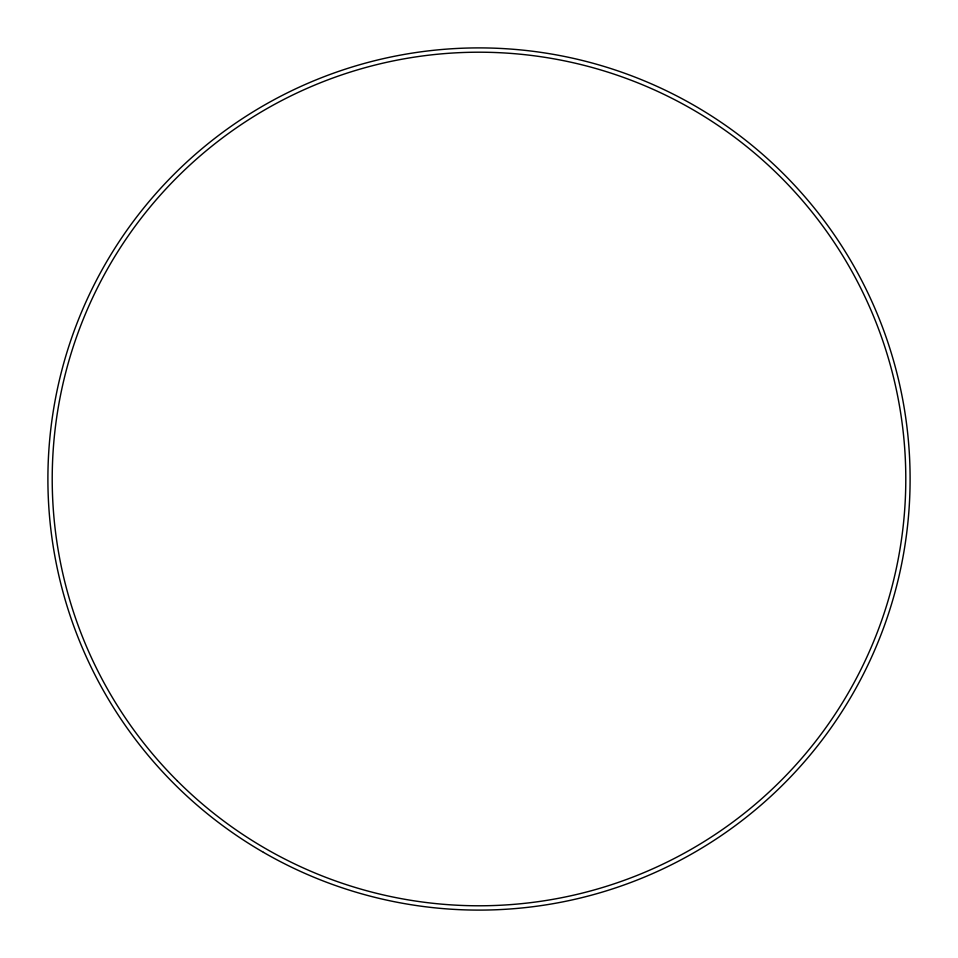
<?xml version="1.0" encoding="UTF-8"?>
<svg xmlns="http://www.w3.org/2000/svg" width="958" height="958" viewBox="0 0 958 958"><rect width="100%" height="100%" fill="white"/><g stroke="black" fill="none" stroke-linecap="round" stroke-linejoin="round"><path stroke-width="1.44" d="M263.45 852.345A431.1 431.1 0 0 0 910.1 479A431.1 431.1 0 0 0 263.45 105.655A431.1 431.1 0 0 0 263.45 852.345M177.218 780.782A426.789 426.789 0 0 0 891.251 589.457A426.789 426.789 0 0 0 368.543 66.749A426.789 426.789 0 0 0 177.218 780.782"/></g></svg>
